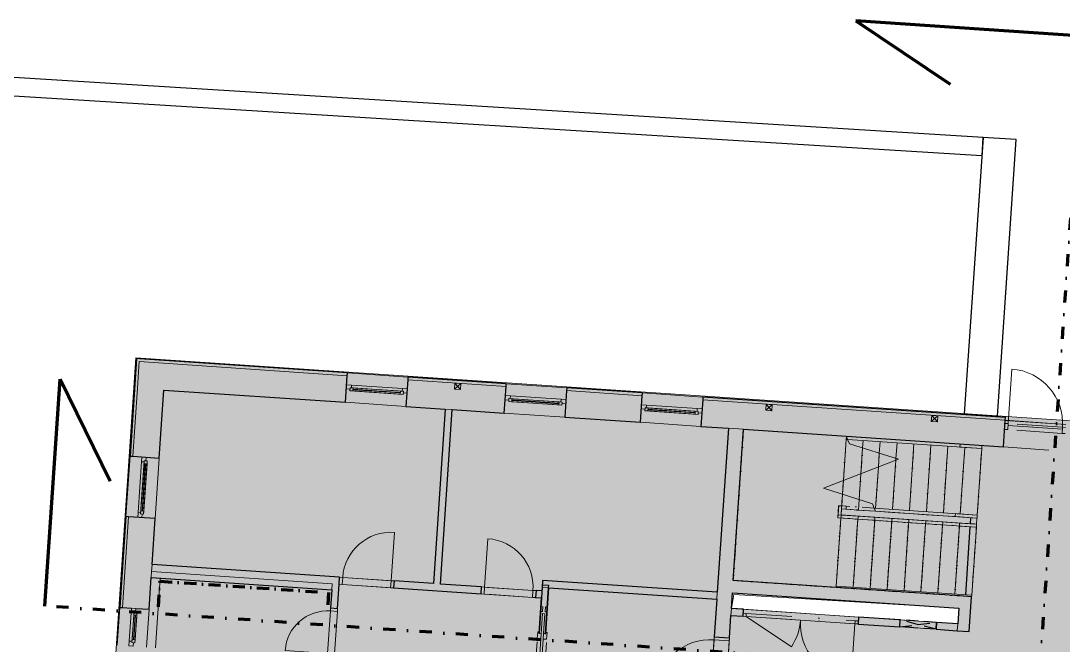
# Model space of a CAD drawing. Header units: millimetres. Extents: x -10201 to 171407, y -8645 to 72638.
# Drawn here: x 110159 to 127347, y 51600 to 61894 of the extents above; entities that cross this region are included whole.
import ezdxf

# ---------------------------------------------------------------- set-up
doc = ezdxf.new("R2010")
doc.units = ezdxf.units.MM
for name, pattern in [('HA_Dash_3mm-S1mm', [300, 200, -100]), ('HA_DashDot_2_2mm-S0_6mm', [1650, 750, -450, 0, -450]), ('HA_DashDot_4mm-S1mm', [400, 200, -100, 0, -100]), ('HA_DashDot_6mm-S2mm', [600, 200, -200, 0, -200])]:
    doc.linetypes.add(name, pattern=pattern)
for name, color, linetype, lineweight in [('A-AREA-____-OTLN', 9, 'Continuous', 25), ('A-DETL-____-THIN', 9, 'Continuous', 9), ('A-DETL-GENF-OTLN', 9, 'Continuous', 9), ('A-DOOR-____-MCUT', 9, 'Continuous', 9), ('A-DOOR-____-OTLN', 9, 'Continuous', 9), ('A-DOOR-FRAM-MCUT', 9, 'Continuous', 9), ('A-FLOR-____-OTLN', 9, 'Continuous', 9), ('A-FLOR-HRAL-MBND', 9, 'HA_DashDot_4mm-S1mm', 9), ('A-FLOR-HRAL-OTLN', 9, 'Continuous', 9), ('A-GENM-____-MCUT', 9, 'Continuous', 25), ('A-GENM-____-OTLN', 9, 'Continuous', 9), ('A-GLAZ-____-MCUT', 9, 'Continuous', 5), ('A-GLAZ-____-OTLN', 9, 'Continuous', 5), ('A-WALL-____-MCUT', 9, 'Continuous', 25), ('A-WALL-____-OTLN', 9, 'Continuous', 9), ('G-____-____-SYMB', 9, 'Continuous', 5), ('I-WALL-____-MCUT', 9, 'Continuous', 25), ('I-WALL-____-OTLN', 9, 'Continuous', 9), ('M-HVAC-DUCT-OTLN', 9, 'Continuous', 9), ('S-STRS-____-MBND', 9, 'HA_DashDot_4mm-S1mm', 9), ('S-STRS-____-OTLN', 9, 'Continuous', 9)]:
    doc.layers.add(name, color=color, linetype=linetype, lineweight=lineweight)

# ---------------------------------------------------------------- blocks, each defined once
blk = doc.blocks.new('HA_DR_Single_Swing_Solid - In_BJ_800x2100-2124338-schema rezu D_120_5200')
at = {"layer": 'A-DOOR-____-MCUT', "linetype": 'HA_DashDot_2_2mm-S0_6mm'}
for p, q in [((-400, 57.5), (400, 57.5)), ((-400, -57.5), (400, -57.5))]:
    blk.add_line(p, q, dxfattribs=at)
at = {"layer": 'A-DOOR-____-OTLN', "lineweight": 5}
blk.add_line((400, -857.5), (400, -57.5), dxfattribs=at)
blk.add_arc((400, -57.5), 800, 180, 270, dxfattribs=at)
at = {"layer": 'A-DOOR-FRAM-MCUT'}
for p, q in [((-400, 57.5), (-450, 57.5)), ((-400, -57.5), (-400, 57.5)), ((450, 57.5), (400, 57.5)), ((400, 57.5), (400, -57.5)), ((-450, -57.5), (-400, -57.5)), ((400, -57.5), (450, -57.5))]:
    blk.add_line(p, q, dxfattribs=at)
blk = doc.blocks.new('HA_DR_Single_Swing_Solid - In_BJ_800x2100-2124336-schema rezu D_120_5200')
at = {"layer": 'A-DOOR-____-MCUT', "linetype": 'HA_DashDot_2_2mm-S0_6mm'}
for p, q in [((-400, 57.5), (400, 57.5)), ((-400, -57.5), (400, -57.5))]:
    blk.add_line(p, q, dxfattribs=at)
at = {"layer": 'A-DOOR-____-OTLN', "lineweight": 5}
blk.add_line((400, 857.5), (400, 57.5), dxfattribs=at)
blk.add_arc((400, 57.5), 800, 90, 180, dxfattribs=at)
at = {"layer": 'A-DOOR-FRAM-MCUT'}
for p, q in [((-450, 57.5), (-400, 57.5)), ((-400, 57.5), (-400, -57.5)), ((400, 57.5), (450, 57.5)), ((400, -57.5), (400, 57.5)), ((-400, -57.5), (-450, -57.5)), ((450, -57.5), (400, -57.5))]:
    blk.add_line(p, q, dxfattribs=at)
blk = doc.blocks.new('HA_DR_Single_Swing_Solid - In_BJ_700x2100-2124342-schema rezu D_120_5200')
at = {"layer": 'A-DOOR-____-MCUT', "linetype": 'HA_DashDot_2_2mm-S0_6mm'}
for p, q in [((-350, 57.5), (350, 57.5)), ((-350, -57.5), (350, -57.5))]:
    blk.add_line(p, q, dxfattribs=at)
at = {"layer": 'A-DOOR-____-OTLN', "lineweight": 5}
blk.add_line((350, -757.5), (350, -57.5), dxfattribs=at)
blk.add_arc((350, -57.5), 700, 180, 270, dxfattribs=at)
at = {"layer": 'A-DOOR-FRAM-MCUT'}
for p, q in [((-350, 57.5), (-400, 57.5)), ((-350, -57.5), (-350, 57.5)), ((400, 57.5), (350, 57.5)), ((350, 57.5), (350, -57.5)), ((-400, -57.5), (-350, -57.5)), ((350, -57.5), (400, -57.5))]:
    blk.add_line(p, q, dxfattribs=at)
blk = doc.blocks.new('HA_DR_Single_SlidingToPocket_Solid - In_BJ_800x2100-2105140-schema rezu D_120_5200')
at = {"layer": 'A-DOOR-____-MCUT', "linetype": 'HA_DashDot_2_2mm-S0_6mm'}
for p, q in [((-400, 78), (400, 78)), ((-400, -77), (400, -77))]:
    blk.add_line(p, q, dxfattribs=at)
at = {"layer": 'A-DOOR-____-MCUT', "lineweight": 5}
for p, q in [((820, 19), (-20, 19)), ((-20, 19), (-20, -20)), ((820, -20), (820, 19)), ((-20, -20), (400, -20)), ((492, -20), (820, -20)), ((100, -177), (-100, -177)), ((100, -177), (8, -231))]:
    blk.add_line(p, q, dxfattribs=at)
at = {"layer": 'A-DOOR-FRAM-MCUT'}
for p, q in [((-400, 78), (-500, 78)), ((-420, -20), (-420, 20)), ((-420, 20), (-400, 20)), ((-400, 20), (-400, 78)), ((512, 78), (400, 78)), ((400, 78), (400, 20)), ((400, 20), (492, 20)), ((492, 20), (492, 47)), ((512, 58), (512, 78)), ((852, 47), (852, 20)), ((852, 20), (932, 20)), ((932, 20), (932, 47)), ((-513, -57), (-513, -77)), ((-513, -77), (-400, -77)), ((-400, -20), (-420, -20)), ((-400, -77), (-400, -20)), ((492, -20), (400, -20)), ((400, -20), (400, -77)), ((400, -77), (512, -77)), ((492, -47), (492, -20)), ((512, -77), (512, -57)), ((852, -20), (852, -47)), ((932, -20), (852, -20)), ((932, -47), (932, -20))]:
    blk.add_line(p, q, dxfattribs=at)
blk = doc.blocks.new('HA_DR_Single_Swing_Solid - In_BJ_900x2100_Vstupni-2124274-schema rezu D_120_5200')
at = {"layer": 'A-DOOR-____-MCUT', "linetype": 'HA_DashDot_2_2mm-S0_6mm'}
for p, q in [((-450, 125), (450, 125)), ((-450, -125), (450, -125))]:
    blk.add_line(p, q, dxfattribs=at)
at = {"layer": 'A-DOOR-____-OTLN'}
for p, q in [((-500, 125), (500, 125)), ((-500, -125), (500, -125))]:
    blk.add_line(p, q, dxfattribs=at)
at = {"layer": 'A-DOOR-____-OTLN', "lineweight": 5}
blk.add_line((450, -1025), (450, -125), dxfattribs=at)
blk.add_arc((450, -125), 900, 180, 270, dxfattribs=at)
at = {"layer": 'A-DOOR-FRAM-MCUT'}
for p, q in [((-450, 125), (-500, 125)), ((-450, -125), (-450, 125)), ((500, 125), (450, 125)), ((450, 125), (450, -125)), ((-500, -125), (-450, -125)), ((450, -125), (500, -125))]:
    blk.add_line(p, q, dxfattribs=at)
blk = doc.blocks.new('HA_WD_SinglePanel - 1000x1500-1670803-schema rezu D_120_5200')
at = {"layer": 'A-GLAZ-____-MCUT'}
for p, q in [((-420, 70), (-500, 70)), ((-500, 0), (-440, 0)), ((-440, -25), (-440, 25)), ((-440, 25), (-390, 25)), ((-420, 25), (-420, 70)), ((-390, 25), (-390, -25)), ((390, 5), (-390, 5)), ((390, -25), (390, 25)), ((390, 25), (440, 25)), ((500, 70), (420, 70)), ((420, 70), (420, 25)), ((440, 25), (440, -25)), ((440, 0), (500, 0)), ((-390, -25), (-440, -25)), ((390, -5), (-390, -5)), ((440, -25), (390, -25))]:
    blk.add_line(p, q, dxfattribs=at)
at = {"layer": 'A-GLAZ-____-OTLN'}
for p, q in [((440, 25), (-440, 25)), ((-440, -25), (-440, 25)), ((420, 70), (-420, 70)), ((390, 25), (-390, 25)), ((440, 25), (440, -25)), ((-440, -25), (440, -25)), ((390, -25), (-390, -25))]:
    blk.add_line(p, q, dxfattribs=at)
blk = doc.blocks.new('HA_WD_SinglePanel - 625x1000-1670806-schema rezu D_120_5200')
at = {"layer": 'A-GLAZ-____-MCUT'}
for p, q in [((-313, 70), (-313, 0)), ((-233, 70), (-313, 70)), ((-313, 0), (-253, 0)), ((-253, -25), (-253, 25)), ((-253, 25), (-203, 25)), ((-233, 25), (-233, 70)), ((-203, 25), (-203, -25)), ((202, 5), (-203, 5)), ((202, -25), (202, 25)), ((202, 25), (252, 25)), ((312, 70), (232, 70)), ((232, 70), (232, 25)), ((252, 25), (252, -25)), ((252, 0), (312, 0)), ((312, 0), (312, 70)), ((-203, -25), (-253, -25)), ((202, -5), (-203, -5)), ((252, -25), (202, -25))]:
    blk.add_line(p, q, dxfattribs=at)
at = {"layer": 'A-GLAZ-____-OTLN'}
for p, q in [((252, 25), (-253, 25)), ((-253, -25), (-253, 25)), ((232, 70), (-233, 70)), ((202, 25), (-203, 25)), ((252, 25), (252, -25)), ((-253, -25), (252, -25)), ((202, -25), (-203, -25))]:
    blk.add_line(p, q, dxfattribs=at)
blk = doc.blocks.new('Top Rail Type - Top Rail_Internal_-1408388-schema rezu D_120_5200')
at = {"layer": 'A-FLOR-HRAL-OTLN'}
for p, q in [((6781, 55452), (6781, 55502)), ((6781, 55502), (7141, 55502)), ((7141, 55452), (6781, 55452)), ((7141, 55502), (7141, 55452))]:
    blk.add_line(p, q, dxfattribs=at)
blk = doc.blocks.new('Top Rail Type - Top Rail_Internal_-V68-schema rezu D_120_5200')
at = {"layer": 'A-FLOR-HRAL-MBND'}
for p, q in [((4901, 55452), (4901, 55502)), ((4901, 55502), (4901, 55502)), ((4924, 55452), (4901, 55452))]:
    blk.add_line(p, q, dxfattribs=at)
at = {"layer": 'A-FLOR-HRAL-OTLN'}
for p, q in [((4901, 55502), (4924, 55452)), ((7141, 55502), (4901, 55502)), ((7141, 55452), (4924, 55452)), ((7141, 55452), (7141, 55502))]:
    blk.add_line(p, q, dxfattribs=at)
blk = doc.blocks.new('Top Rail Type - Top Rail_Internal_-1408404-schema rezu D_120_5200')
at = {"layer": 'A-FLOR-HRAL-OTLN'}
for p, q in [((6781, 54303), (6781, 54353)), ((6781, 54353), (7141, 54353)), ((7141, 54353), (7141, 54303)), ((7141, 54303), (6781, 54303))]:
    blk.add_line(p, q, dxfattribs=at)
blk = doc.blocks.new('Top Rail Type - Top Rail_Internal_-V69-schema rezu D_120_5200')
at = {"layer": 'A-FLOR-HRAL-MBND'}
for p, q in [((4850, 54353), (4850, 54152)), ((4975, 54353), (4850, 54353)), ((5437, 54353), (4975, 54353)), ((4850, 54152), (7141, 54152)), ((4900, 54303), (4900, 54202)), ((4975, 54303), (4900, 54303)), ((4900, 54202), (7141, 54202)), ((5460, 54303), (4975, 54303)), ((7141, 54202), (7141, 54152))]:
    blk.add_line(p, q, dxfattribs=at)
at = {"layer": 'A-FLOR-HRAL-OTLN'}
for p, q in [((5437, 54353), (5460, 54303)), ((7141, 54353), (5437, 54353)), ((7141, 54303), (7141, 54353)), ((7141, 54303), (5460, 54303))]:
    blk.add_line(p, q, dxfattribs=at)
blk = doc.blocks.new('HA_GM_Shaft_Rectangle - Default-2031605-schema rezu D_120_5200')
at = {"layer": 'A-DETL-GENF-OTLN'}
for p, q in [((26, -26), (3740, 0)), ((0, -260), (26, -26))]:
    blk.add_line(p, q, dxfattribs=at)
at = {"layer": 'A-GENM-____-OTLN'}
for p, q in [((0, -260), (0, 0)), ((0, 0), (3740, 0)), ((3740, 0), (3740, -260)), ((3740, -260), (0, -260))]:
    blk.add_line(p, q, dxfattribs=at)
blk = doc.blocks.new('HA_GM_Tiling_LineBased - Generic Tiles-2043970-schema rezu D_120_5200')
at = {"layer": 'A-GENM-____-OTLN', "linetype": 'HA_DashDot_4mm-S1mm', "lineweight": 80}
blk.add_line((50, -50), (475, -50), dxfattribs=at)
blk = doc.blocks.new('HA_GM_Tiling_LineBased - Generic Tiles-2044023-schema rezu D_120_5200')
at = {"layer": 'A-GENM-____-OTLN', "linetype": 'HA_DashDot_4mm-S1mm', "lineweight": 80}
blk.add_line((50, -50), (2835, -50), dxfattribs=at)
blk = doc.blocks.new('HA_GM_Tiling_LineBased - Generic Tiles-2043971-schema rezu D_120_5200')
at = {"layer": 'A-GENM-____-OTLN', "linetype": 'HA_DashDot_4mm-S1mm', "lineweight": 80}
blk.add_line((50, -50), (250, -50), dxfattribs=at)
blk = doc.blocks.new('HA_DR_Single_Swing_Solid_ButtFrame - In_FAS_900x2350_Unik-2005942-schema rezu D_120_5200')
at = {"layer": 'A-DOOR-____-MCUT', "linetype": 'HA_DashDot_2_2mm-S0_6mm'}
for p, q in [((-450, -70), (450, -70)), ((-450, -170), (450, -170))]:
    blk.add_line(p, q, dxfattribs=at)
at = {"layer": 'A-DOOR-____-OTLN', "linetype": 'HA_DashDot_2_2mm-S0_6mm'}
for p, q in [((500, 220), (-500, 220)), ((500, -220), (-500, -220))]:
    blk.add_line(p, q, dxfattribs=at)
at = {"layer": 'A-DOOR-____-OTLN', "lineweight": 5}
blk.add_line((450, -1070), (450, -170), dxfattribs=at)
blk.add_arc((450, -170), 900, 180, 270, dxfattribs=at)
at = {"layer": 'A-DOOR-FRAM-MCUT'}
for p, q in [((-450, -70), (-500, -70)), ((-500, -170), (-450, -170)), ((-450, -170), (-450, -70)), ((500, -70), (450, -70)), ((450, -70), (450, -170)), ((450, -170), (500, -170))]:
    blk.add_line(p, q, dxfattribs=at)
blk = doc.blocks.new('HA_DR_Double_Swing_Solid_wCasing - In_1800x2100_900-1873957-schema rezu D_120_5200')
at = {"layer": 'A-DOOR-____-MCUT', "linetype": 'HA_DashDot_2_2mm-S0_6mm'}
for p, q in [((-900, -7), (900, -7)), ((-900, -57), (900, -57))]:
    blk.add_line(p, q, dxfattribs=at)
at = {"layer": 'A-DOOR-____-OTLN', "lineweight": 5}
for p, q in [((-121, -507), (-900, -57)), ((900, -957), (900, -57))]:
    blk.add_line(p, q, dxfattribs=at)
for centre, start, end in [((-900, -57), 330, 360), ((900, -57), 180, 270)]:
    blk.add_arc(centre, 900, start, end, dxfattribs=at)
at = {"layer": 'A-DOOR-FRAM-MCUT'}
for p, q in [((-900, -7), (-950, -7)), ((-950, -57), (-900, -57)), ((-900, -57), (-900, -7)), ((950, -7), (900, -7)), ((900, -7), (900, -57)), ((900, -57), (950, -57))]:
    blk.add_line(p, q, dxfattribs=at)
blk = doc.blocks.new('HA_GM_Opening_Rectangle_WallBased - Default-2069058-schema rezu D_120_5200')
at = {"layer": 'A-GENM-____-MCUT', "linetype": 'HA_Dash_3mm-S1mm'}
for p, q in [((425, 57.5), (-175, -57.5)), ((-175, 57.5), (425, -57.5)), ((-175, 57.5), (-175, -57.5)), ((-175, 57.5), (425, 57.5)), ((425, 57.5), (425, -57.5)), ((-175, -57.5), (425, -57.5))]:
    blk.add_line(p, q, dxfattribs=at)
blk = doc.blocks.new('185-01_OBJEKT B_Central_rvt-3-schema rezu D_120_5200')
at = {"layer": 'A-AREA-____-OTLN'}
for p, q in [((10695, 53601), (10702, 53701)), ((10615, 52429), (10691, 53551))]:
    blk.add_line(p, q, dxfattribs=at)
at = {"layer": 'A-FLOR-____-OTLN'}
for p, q in [((12209, 55163), (11311, 55224)), ((6952, 55158), (8648, 55043)), ((10801, 53695), (10795, 53594)), ((10791, 53545), (10715, 52422)), ((8846, 52063), (6951, 52192))]:
    blk.add_line(p, q, dxfattribs=at)
at = {"layer": 'A-WALL-____-MCUT'}
for p, q in [((-3057, 56324), (-3166, 54718)), ((-3012, 56321), (-3057, 56324)), ((420, 56088), (-3012, 56321)), ((387, 55604), (417, 56043)), ((417, 56043), (420, 56088)), ((1414, 55975), (1384, 55536)), ((1417, 56020), (1414, 55975)), ((3039, 55910), (1417, 56020)), ((3006, 55426), (3036, 55865)), ((3036, 55865), (3039, 55910)), ((-2683, 54685), (-2606, 55807)), ((-2606, 55807), (387, 55604)), ((4033, 55798), (4003, 55359)), ((4036, 55843), (4033, 55798)), ((5283, 55758), (4036, 55843)), ((5251, 55274), (5280, 55713)), ((5280, 55713), (5283, 55758)), ((6281, 55690), (6278, 55645)), ((11270, 55352), (6281, 55690)), ((1384, 55536), (2033, 55492)), ((6278, 55645), (6248, 55206)), ((2148, 55485), (3006, 55426)), ((4003, 55359), (5251, 55274)), ((11267, 55307), (11270, 55352)), ((6248, 55206), (6702, 55176)), ((11237, 54868), (11267, 55307)), ((6952, 55159), (11237, 54868)), ((-3166, 54718), (-3121, 54715)), ((-3121, 54715), (-2683, 54685)), ((-3234, 53720), (-3336, 52223)), ((-3189, 53717), (-3234, 53720)), ((-2750, 53687), (-3189, 53717)), ((-2802, 52929), (-2750, 53687)), ((-2852, 52191), (-2816, 52714)), ((-3336, 52223), (-3291, 52220)), ((-3291, 52220), (-3141, 52210)), ((-3071, 52206), (-2852, 52191))]:
    blk.add_line(p, q, dxfattribs=at)
at = {"layer": 'A-WALL-____-MCUT', "lineweight": 9}
for p, q in [((-3016, 56276), (-3045, 55837)), ((-3045, 55837), (-3016, 56276)), ((417, 56043), (-3016, 56276)), ((-3016, 56276), (417, 56043)), ((3036, 55865), (1414, 55975)), ((1414, 55975), (3036, 55865)), ((-3045, 55837), (-3121, 54715)), ((-3121, 54715), (-3045, 55837)), ((5280, 55713), (4033, 55798)), ((4033, 55798), (5280, 55713)), ((11267, 55307), (6278, 55645)), ((6278, 55645), (11267, 55307)), ((2148, 55485), (2033, 55492)), ((6952, 55159), (6702, 55176)), ((-3189, 53717), (-3291, 52220)), ((-3291, 52220), (-3189, 53717)), ((-2809, 52814), (-2816, 52714)), ((-2802, 52929), (-2809, 52814)), ((-2809, 52814), (169, 52612)), ((169, 52612), (-2809, 52814)), ((162, 52512), (169, 52612)), ((6511, 52357), (6519, 52472)), ((6751, 52205), (6743, 52091)), ((10475, 51837), (10483, 51952))]:
    blk.add_line(p, q, dxfattribs=at)
at = {"layer": 'A-WALL-____-OTLN'}
for p, q in [((420, 56088), (1417, 56020)), ((3039, 55910), (4036, 55843)), ((5283, 55758), (6281, 55690)), ((1384, 55536), (387, 55604)), ((4003, 55359), (3006, 55426)), ((6248, 55206), (5251, 55274)), ((11267, 55307), (12264, 55239)), ((12209, 55163), (11311, 55224)), ((-3234, 53720), (-3166, 54718)), ((-2683, 54685), (-2750, 53687)), ((-3378, 51600), (-3336, 52223)), ((-2852, 52191), (-2894, 51567))]:
    blk.add_line(p, q, dxfattribs=at)
at = {"layer": 'I-WALL-____-MCUT'}
for p, q in [((2033, 55492), (1838, 52614)), ((1952, 52606), (2148, 55485)), ((6702, 55176), (6519, 52472)), ((6782, 52664), (6952, 55159)), ((291, 52719), (-2802, 52929)), ((-2816, 52714), (162, 52512)), ((256, 52205), (283, 52604)), ((283, 52604), (291, 52719)), ((1189, 52658), (1181, 52543)), ((1838, 52614), (1189, 52658)), ((2631, 52560), (1952, 52606)), ((3635, 52667), (3628, 52553)), ((6519, 52472), (3635, 52667)), ((10514, 52411), (6782, 52664)), ((162, 52512), (142, 52213)), ((1181, 52543), (2623, 52445)), ((2623, 52445), (2631, 52560)), ((3529, 52499), (3521, 52385)), ((3624, 52493), (3529, 52499)), ((3586, 51796), (3638, 52552)), ((3628, 52553), (3624, 52493)), ((3638, 52552), (3640, 52594)), ((3640, 52594), (3735, 52588)), ((3732, 52546), (3681, 51790)), ((3691, 51789), (3742, 52545)), ((3735, 52588), (3732, 52546)), ((3742, 52545), (6511, 52357)), ((6751, 52205), (6769, 52465)), ((6769, 52465), (10500, 52212)), ((3521, 52385), (3616, 52378)), ((3616, 52378), (3576, 51797)), ((6511, 52357), (6469, 51738)), ((10713, 52398), (10514, 52411)), ((10674, 51824), (10713, 52398)), ((142, 52213), (256, 52205)), ((6718, 51722), (6743, 52091)), ((6743, 52091), (6943, 52077)), ((6951, 52192), (6751, 52205)), ((6943, 52077), (6951, 52192)), ((10500, 52212), (10483, 51952)), ((8846, 52063), (8839, 51948)), ((8839, 51948), (9527, 51902)), ((9535, 52016), (8846, 52063)), ((9527, 51902), (9535, 52016)), ((10133, 51976), (10126, 51861)), ((10483, 51952), (10133, 51976)), ((3576, 51797), (3586, 51796)), ((3681, 51790), (3691, 51789)), ((6469, 51738), (6718, 51722)), ((10126, 51861), (10475, 51837)), ((10475, 51837), (10674, 51824))]:
    blk.add_line(p, q, dxfattribs=at)
at = {"layer": 'I-WALL-____-OTLN'}
for p, q in [((-2667, 52704), (-2744, 51557)), ((1131, 52547), (333, 52601)), ((341, 52716), (1139, 52661)), ((3471, 52388), (2673, 52442)), ((2681, 52557), (3479, 52503)), ((3732, 52546), (3638, 52552)), ((-2894, 51567), (-2852, 52191)), ((6951, 52192), (8846, 52063)), ((8789, 51952), (6993, 52074)), ((9535, 52016), (10133, 51976)), ((10126, 51861), (9527, 51902))]:
    blk.add_line(p, q, dxfattribs=at)
at = {"layer": 'M-HVAC-DUCT-OTLN', "lineweight": 5}
for p, q in [((2186, 55821), (2192, 55920)), ((2292, 55914), (2186, 55821)), ((2285, 55814), (2192, 55920)), ((2192, 55920), (2292, 55914)), ((2292, 55914), (2285, 55814)), ((2285, 55814), (2186, 55821)), ((7319, 55472), (7326, 55572)), ((7425, 55565), (7319, 55472)), ((7419, 55465), (7326, 55572)), ((7326, 55572), (7425, 55565)), ((7425, 55565), (7419, 55465)), ((7419, 55465), (7319, 55472)), ((10047, 55287), (10054, 55387)), ((10154, 55380), (10047, 55287)), ((10147, 55280), (10054, 55387)), ((10054, 55387), (10154, 55380)), ((10154, 55380), (10147, 55280)), ((10147, 55280), (10047, 55287))]:
    blk.add_line(p, q, dxfattribs=at)
at = {"layer": 'S-STRS-____-MBND'}
for p, q in [((6952, 55159), (6782, 52664)), ((8648, 55043), (6952, 55159)), ((8598, 54315), (8648, 55043)), ((8598, 54315), (8648, 55043)), ((8648, 55043), (8648, 55043)), ((8887, 54426), (8915, 54851)), ((8887, 54426), (8915, 54851)), ((9175, 54537), (9190, 54764)), ((9175, 54537), (9190, 54764)), ((9463, 54649), (9465, 54677)), ((9463, 54649), (9465, 54677)), ((8567, 53846), (8583, 54088)), ((8567, 53846), (8583, 54088)), ((8846, 53827), (8858, 54001)), ((8846, 53827), (8858, 54001)), ((8560, 53746), (8567, 53846)), ((9125, 53808), (8567, 53846)), ((8560, 53746), (8478, 52549)), ((8560, 53746), (8478, 52549)), ((8560, 53746), (10795, 53595)), ((8839, 53728), (8758, 52530)), ((8839, 53728), (8758, 52530)), ((9118, 53709), (9037, 52511)), ((9118, 53709), (9037, 52511)), ((9398, 53690), (9317, 52492)), ((9398, 53690), (9317, 52492)), ((9677, 53671), (9596, 52473)), ((9677, 53671), (9596, 52473)), ((9957, 53652), (9875, 52454)), ((9957, 53652), (9875, 52454)), ((10236, 53633), (10155, 52435)), ((10236, 53633), (10155, 52435)), ((10515, 53614), (10434, 52416)), ((10515, 53614), (10434, 52416)), ((10795, 53595), (10713, 52398)), ((6782, 52664), (8478, 52549)), ((8478, 52549), (10713, 52398))]:
    blk.add_line(p, q, dxfattribs=at)
at = {"layer": 'S-STRS-____-MBND', "linetype": 'Continuous', "lineweight": 5}
for p, q in [((8668, 54992), (8696, 54920)), ((8696, 54920), (9504, 54664)), ((9504, 54664), (8269, 54187)), ((8269, 54187), (9077, 53932)), ((9077, 53932), (9105, 53860))]:
    blk.add_line(p, q, dxfattribs=at)
at = {"layer": 'S-STRS-____-OTLN', "linetype": 'HA_DashDot_4mm-S1mm'}
for p, q in [((8915, 54851), (8924, 54974)), ((9190, 54764), (9203, 54955)), ((9465, 54677), (9482, 54936)), ((9687, 53821), (9762, 54917)), ((9967, 53802), (10041, 54898)), ((10246, 53783), (10321, 54879)), ((10525, 53764), (10600, 54860)), ((10805, 53745), (10879, 54842)), ((9129, 53859), (9175, 54537)), ((9408, 53840), (9463, 54649)), ((8583, 54088), (8598, 54315)), ((8858, 54001), (8887, 54426))]:
    blk.add_line(p, q, dxfattribs=at)
at = {"layer": 'S-STRS-____-OTLN'}
for p, q in [((8915, 54851), (8924, 54974)), ((9190, 54764), (9203, 54955)), ((9465, 54677), (9482, 54936)), ((9687, 53821), (9762, 54917)), ((9967, 53802), (10041, 54898)), ((10246, 53783), (10321, 54879)), ((10525, 53764), (10600, 54860)), ((10805, 53745), (10879, 54842)), ((9129, 53859), (9175, 54537)), ((9408, 53840), (9463, 54649)), ((8583, 54088), (8598, 54315)), ((8858, 54001), (8887, 54426)), ((9125, 53808), (9125, 53808)), ((9405, 53789), (9125, 53808)), ((9684, 53770), (9405, 53789)), ((9963, 53751), (9684, 53770)), ((10243, 53732), (9963, 53751)), ((10522, 53714), (10243, 53732)), ((10801, 53695), (10522, 53714))]:
    blk.add_line(p, q, dxfattribs=at)
at = {"layer": 'A-DOOR-____-OTLN', "color": 250, "lineweight": 9}
for name, p, rotation in [('HA_DR_Single_Swing_Solid_ButtFrame - In_FAS_900x2350_Unik-2005942-schema rezu D_120_5200', (11751, 55053), 176.1172724189429), ('HA_DR_Single_Swing_Solid - In_BJ_800x2100-2124336-schema rezu D_120_5200', (736, 52631), 356.1172724189428), ('HA_DR_Single_Swing_Solid - In_BJ_800x2100-2124338-schema rezu D_120_5200', (3076, 52472), 176.1172724189429), ('HA_DR_Single_Swing_Solid - In_BJ_700x2100-2124342-schema rezu D_120_5200', (172, 51810), 266.1172724189429), ('HA_DR_Single_SlidingToPocket_Solid - In_BJ_800x2100-2105140-schema rezu D_120_5200', (3600, 51302), 86.1172724189423), ('HA_DR_Double_Swing_Solid_wCasing - In_1800x2100_900-1873957-schema rezu D_120_5200', (7895, 52070), 356.1172724189428), ('HA_DR_Single_Swing_Solid - In_BJ_900x2100_Vstupni-2124274-schema rezu D_120_5200', (6560, 51231), 266.1172724189429)]:
    blk.add_blockref(name, p, dxfattribs=dict(at, rotation=rotation))
at = {"layer": 'A-FLOR-HRAL-OTLN', "color": 250, "lineweight": 9, "rotation": 356.1172724189431}
for name in ['Top Rail Type - Top Rail_Internal_-V68-schema rezu D_120_5200', 'Top Rail Type - Top Rail_Internal_-1408388-schema rezu D_120_5200', 'Top Rail Type - Top Rail_Internal_-V69-schema rezu D_120_5200', 'Top Rail Type - Top Rail_Internal_-1408404-schema rezu D_120_5200']:
    blk.add_blockref(name, (0, 0), dxfattribs=at)
at = {"layer": 'A-GENM-____-OTLN', "color": 250, "lineweight": 9}
for name, p, rotation in [('HA_GM_Tiling_LineBased - Generic Tiles-2043970-schema rezu D_120_5200', (-2752, 52184), 86.117272418943), ('HA_GM_Tiling_LineBased - Generic Tiles-2044023-schema rezu D_120_5200', (-2716, 52708), 356.1172724189429), ('HA_GM_Tiling_LineBased - Generic Tiles-2043971-schema rezu D_120_5200', (162, 52512), 266.117272418943), ('HA_GM_Shaft_Rectangle - Default-2031605-schema rezu D_120_5200', (6769, 52465), 356.1172724189424), ('HA_GM_Opening_Rectangle_WallBased - Default-2069058-schema rezu D_120_5200', (9955, 51930), 176.1172724189429)]:
    blk.add_blockref(name, p, dxfattribs=dict(at, rotation=rotation))
at = {"layer": 'A-GLAZ-____-OTLN', "color": 250, "lineweight": 9}
for name, p, rotation in [('HA_WD_SinglePanel - 1000x1500-1670803-schema rezu D_120_5200', (901, 55790), 356.1172724189428), ('HA_WD_SinglePanel - 1000x1500-1670803-schema rezu D_120_5200', (3520, 55612), 356.1172724189428), ('HA_WD_SinglePanel - 1000x1500-1670803-schema rezu D_120_5200', (5764, 55460), 356.1172724189428), ('HA_WD_SinglePanel - 1000x1500-1670803-schema rezu D_120_5200', (-2936, 54201), 86.11727241894292), ('HA_WD_SinglePanel - 625x1000-1670806-schema rezu D_120_5200', (-3092, 51894), 86.11727241894292)]:
    blk.add_blockref(name, p, dxfattribs=dict(at, rotation=rotation))
blk = doc.blocks.new('HA_GM_Shaft_Rectangle - Default-2321896-schema rezu D_120_5200')
at = {"layer": 'A-DETL-GENF-OTLN'}
for p, q in [((26, -26), (3740, 0)), ((0, -260), (26, -26))]:
    blk.add_line(p, q, dxfattribs=at)
at = {"layer": 'A-GENM-____-OTLN'}
blk.add_line((2100, -260), (200, -260), dxfattribs=at)
blk = doc.blocks.new('Top Rail Type - Top Rail_Internal_-1408601-schema rezu D_120_5200')
at = {"layer": 'A-FLOR-HRAL-OTLN'}
for p, q in [((8644, 54993), (8648, 55043)), ((8668, 54992), (8644, 54993))]:
    blk.add_line(p, q, dxfattribs=at)
blk = doc.blocks.new('Top Rail Type - Top Rail_Internal_-1408617-schema rezu D_120_5200')
at = {"layer": 'A-FLOR-HRAL-OTLN'}
for p, q in [((8511, 53775), (8520, 53900)), ((8520, 53900), (8644, 53891)), ((8566, 53847), (8561, 53772)), ((8641, 53842), (8566, 53847)), ((8644, 53891), (8641, 53842)), ((8509, 53749), (8506, 53700)), ((8506, 53700), (8509, 53749)), ((10791, 53545), (8506, 53700)), ((8509, 53749), (8511, 53775)), ((8509, 53749), (10795, 53594)), ((8561, 53772), (8559, 53746)), ((10795, 53594), (10791, 53545))]:
    blk.add_line(p, q, dxfattribs=at)
blk = doc.blocks.new('Top Rail Type - Top Rail_Internal_-V65-schema rezu D_120_5200')
at = {"layer": 'A-FLOR-HRAL-OTLN'}
for p, q in [((8520, 53900), (8509, 53749)), ((8644, 53891), (8520, 53900)), ((8566, 53847), (8559, 53746)), ((8641, 53842), (8566, 53847)), ((8506, 53700), (10791, 53545)), ((8559, 53746), (10795, 53594)), ((10795, 53594), (10791, 53545))]:
    blk.add_line(p, q, dxfattribs=at)
blk = doc.blocks.new('Top Rail Type - Top Rail_Internal_-2229680-schema rezu D_120_5200')
at = {"layer": 'A-FLOR-HRAL-OTLN'}
for p, q in [((8478, 52549), (8480, 52574)), ((8480, 52574), (10715, 52422)), ((10715, 52422), (10713, 52398))]:
    blk.add_line(p, q, dxfattribs=at)
blk = doc.blocks.new('Top Rail Type - Top Rail_Internal_-V72-schema rezu D_120_5200')
at = {"layer": 'A-FLOR-HRAL-OTLN'}
for p, q in [((8480, 52574), (8478, 52549)), ((8480, 52574), (10715, 52422)), ((10715, 52422), (10713, 52398))]:
    blk.add_line(p, q, dxfattribs=at)
blk = doc.blocks.new('Section - Detail Number-933961-schema rezu D_120_5200')
at = {"layer": 'G-____-____-SYMB', "lineweight": 100}
for p, q in [((0, 5), (1.25, 2.835)), ((0, 0), (0, 5))]:
    blk.add_line(p, q, dxfattribs=at)

msp = doc.modelspace()

# ---------------------------------------------------------------- hatches: boundary and pattern name
at = {"layer": 'A-DETL-GENF-OTLN'}
h = msp.add_hatch(color=255, dxfattribs=at)
h.paths.add_polyline_path([(139246.4, 42015.8), (140086.4, 54445.6), (112053.9, 56340), (111210.9, 43918.6), (139232.5, 42016.8)])
h.paths.add_polyline_path([(139160.6, 48135.7), (138412.9, 48194.2), (138450.9, 48755.1), (139199.2, 48704.4), (139164.1, 48186.5)])
h.paths.add_polyline_path([(139669, 49128.5), (139669, 49128.5), (139658.2, 49121.3)])
h.paths.add_polyline_path([(133387.7, 48953.4), (133338.4, 48964.6), (133378.5, 49555.1), (133428.3, 49551.7), (133388, 48956.8)])
h.paths.add_polyline_path([(133223.1, 48964.6), (132779.1, 48994.8), (132819.8, 49593), (133263.7, 49562.8), (133225.1, 48994.4)])
h.paths.add_polyline_path([(130934.4, 49135), (130635.1, 49155.3), (130674.7, 49739), (130974, 49718.6), (130935.8, 49155.3)])
h.paths.add_polyline_path([(126209.2, 49440.7), (125795.2, 49468.8), (125835.8, 50067.4), (126249.3, 50031.5), (126232.6, 49785.2)])
h.paths.add_polyline_path([(125545.8, 49485.7), (125131.7, 49513.8), (125172.4, 50112.4), (125586.4, 50084.3), (125547.7, 49513.8)])
h.paths.add_polyline_path([(120693, 49830.1), (120408.6, 49849.4), (120448.2, 50433), (120732, 50406), (120694.3, 49849.4)])
h.paths.add_polyline_path([(112857.1, 49935.9), (112123.8, 49985.7), (112171.2, 50568.8), (112896.2, 50511.8), (112860.5, 49985.7)])
h.paths.add_polyline_path([(118577.8, 49973.6), (118119.4, 50012.6), (118158.5, 50588.4), (118617.4, 50557.3), (118579.9, 50004.8)])
h.paths.add_polyline_path([(118004.1, 50012.6), (117714.8, 50032.2), (117754.4, 50615.9), (118043.2, 50588.4), (118005.5, 50032.2)])
h.paths.add_polyline_path([(128670.9, 51744.3), (127802.9, 51803.2), (127860.1, 52520.9), (128719.1, 52454.8), (128674.9, 51803.2)])
h.paths.add_polyline_path([(125607.9, 51952.1), (121876.9, 52211.5), (121894.1, 52464.8), (125625.1, 52205.4), (125624.6, 52198)])
h.paths.add_polyline_path([(129891.3, 53997.3), (129891.3, 53997.6), (129919.6, 54415)])
h.paths.add_polyline_path([(126007.9, 54891.8), (126007.9, 54891.8), (125799.7, 54905.9)])

# ---------------------------------------------------------------- linework, layer by layer
at = {"layer": 'A-DETL-____-THIN'}
for p, q in [((112053.9, 56340), (111210.9, 43918.6)), ((140086.4, 54445.6), (112053.9, 56340))]:
    msp.add_line(p, q, dxfattribs=at)
at = {"layer": 'A-WALL-____-MCUT'}
for p, q in [((126025.9, 59972.1), (109093.1, 61017.9)), ((109073.7, 60718.6), (126005.5, 59672.8)), ((126025.9, 59972.1), (125716.6, 55415.3)), ((126024.4, 59972.2), (126005.5, 59672.8)), ((126574.7, 59936.7), (126024.4, 59972.2)), ((126265.3, 55378), (126574.7, 59936.7)), ((125716.6, 55415.3), (126265.3, 55378))]:
    msp.add_line(p, q, dxfattribs=at)
at = {"layer": 'G-____-____-SYMB', "linetype": 'HA_DashDot_6mm-S2mm', "lineweight": 100}
for p, q in [((127669.2, 61640), (126198.8, 39974.2)), ((141481.6, 50145.9), (110553.8, 52245))]:
    msp.add_line(p, q, dxfattribs=at)
at = {"layer": 'S-STRS-____-OTLN'}
for p, q in [((123723.6, 54314.6), (123769.6, 54993.2)), ((124011.8, 54425.9), (124040.6, 54850.5)), ((124300, 54537.2), (124315.3, 54763.7)), ((124588.2, 54648.5), (124590.1, 54676.8)), ((123695.2, 53896.5), (123708.2, 54088.1)), ((123971.1, 53827.3), (123983, 54001.3)), ((123685, 53746.5), (123691.8, 53846.2)), ((123971.1, 53827.3), (123691.8, 53846.2)), ((124250.5, 53808.3), (123971.1, 53827.3)), ((123681.6, 53696.2), (123605.4, 52574.2)), ((123685, 53746.5), (123964.4, 53727.5)), ((123961, 53677.2), (123884.8, 52555.2)), ((123964.4, 53727.5), (124243.7, 53708.5)), ((124240.3, 53658.3), (124164.2, 52536.2)), ((124243.7, 53708.5), (124523.1, 53689.6)), ((124519.7, 53639.3), (124443.5, 52517.3)), ((124523.1, 53689.6), (124802.4, 53670.6)), ((124802.4, 53670.6), (125081.8, 53651.7)), ((125081.8, 53651.7), (125361.2, 53632.7)), ((125361.2, 53632.7), (125640.5, 53613.7)), ((124799, 53620.3), (124722.9, 52498.3)), ((125078.4, 53601.4), (125002.2, 52479.4)), ((125357.7, 53582.4), (125281.6, 52460.4)), ((125637.1, 53563.5), (125560.9, 52441.4)), ((125640.5, 53613.7), (125919.9, 53594.8)), ((125916.5, 53544.5), (125840.3, 52422.5))]:
    msp.add_line(p, q, dxfattribs=at)
at = {"layer": 'S-STRS-____-OTLN', "linetype": 'HA_DashDot_4mm-S1mm'}
for p, q in [((123723.6, 54314.6), (123769.6, 54993.2)), ((124011.8, 54425.9), (124040.6, 54850.5)), ((124300, 54537.2), (124315.3, 54763.7)), ((124588.2, 54648.5), (124590.1, 54676.8)), ((123695.2, 53896.5), (123708.2, 54088.1)), ((123971.1, 53827.3), (123983, 54001.3)), ((123681.6, 53696.2), (123605.4, 52574.2)), ((123961, 53677.2), (123884.8, 52555.2)), ((124240.3, 53658.3), (124164.2, 52536.2)), ((124519.7, 53639.3), (124443.5, 52517.3)), ((124799, 53620.3), (124722.9, 52498.3)), ((125078.4, 53601.4), (125002.2, 52479.4)), ((125357.7, 53582.4), (125281.6, 52460.4)), ((125637.1, 53563.5), (125560.9, 52441.4))]:
    msp.add_line(p, q, dxfattribs=at)

# ---------------------------------------------------------------- block references
at = {"lineweight": 5}
msp.add_blockref('185-01_OBJEKT B_Central_rvt-3-schema rezu D_120_5200', (115125.3, 0), dxfattribs=at)
at = {"layer": 'A-FLOR-HRAL-OTLN'}
for name in ['Top Rail Type - Top Rail_Internal_-1408601-schema rezu D_120_5200', 'Top Rail Type - Top Rail_Internal_-1408601-schema rezu D_120_5200', 'Top Rail Type - Top Rail_Internal_-1408617-schema rezu D_120_5200', 'Top Rail Type - Top Rail_Internal_-V65-schema rezu D_120_5200', 'Top Rail Type - Top Rail_Internal_-2229680-schema rezu D_120_5200', 'Top Rail Type - Top Rail_Internal_-V72-schema rezu D_120_5200']:
    msp.add_blockref(name, (115125.3, 0), dxfattribs=at)
at = {"layer": 'A-GENM-____-OTLN', "lineweight": 5, "rotation": 356.1172724189428}
msp.add_blockref('HA_GM_Shaft_Rectangle - Default-2321896-schema rezu D_120_5200', (121894.1, 52464.8), dxfattribs=at)
at = {"layer": 'G-____-____-SYMB', "lineweight": 100, "extrusion": (0, 0, -1), "xscale": 749.9999999999995, "yscale": 749.9999999999995, "zscale": 749.9999999999995, "rotation": 273.8827275810574}
msp.add_blockref('Section - Detail Number-933961-schema rezu D_120_5200', (-127669.2, 61640), dxfattribs=at)
at = {"layer": 'G-____-____-SYMB', "lineweight": 100, "xscale": 749.9999999999997, "yscale": 749.9999999999997, "zscale": 749.9999999999997, "rotation": 356.1172724189424}
msp.add_blockref('Section - Detail Number-933961-schema rezu D_120_5200', (110553.8, 52245), dxfattribs=at)

doc.saveas('drawing.dxf')
